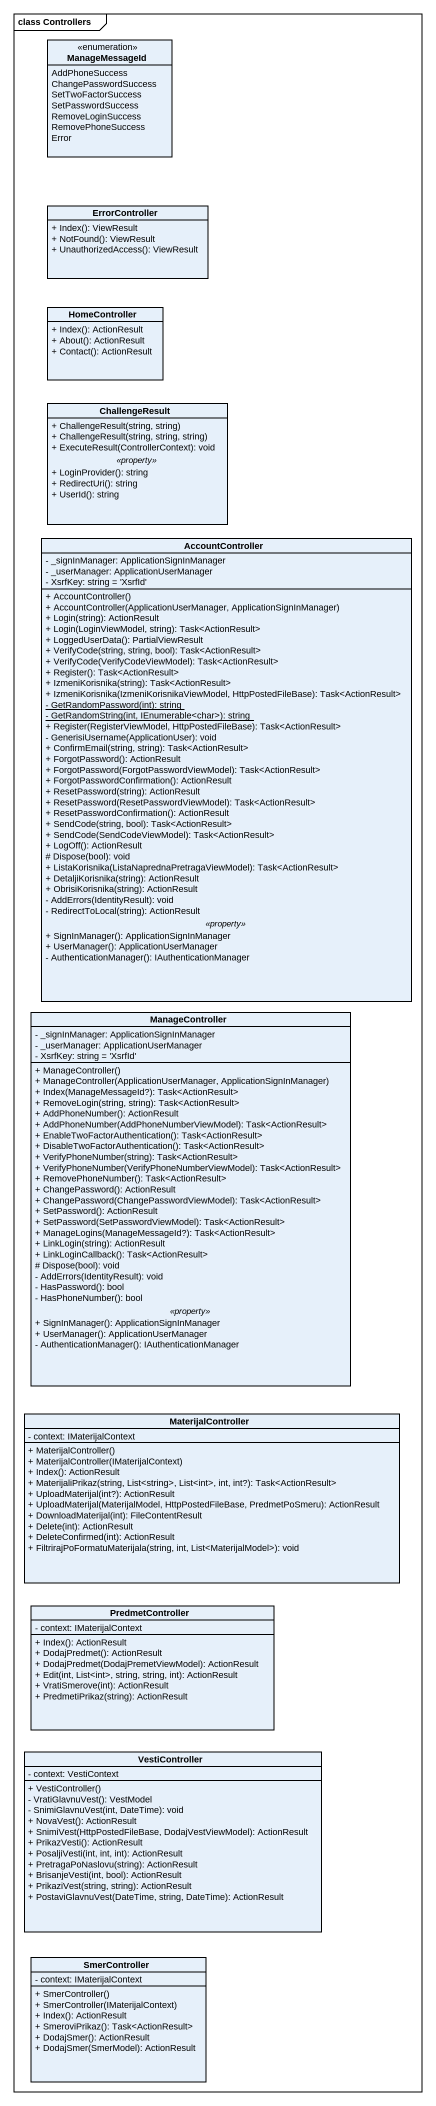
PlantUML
@startuml
mainframe class Controllers
hide circle
hide empty members
skinparam classAttributeIconSize 0
enum ManageMessageId {
  AddPhoneSuccess
  ChangePasswordSuccess
  SetTwoFactorSuccess
  SetPasswordSuccess
  RemoveLoginSuccess
  RemovePhoneSuccess
  Error
}
class ErrorController {
  + Index(): ViewResult
  + NotFound(): ViewResult
  + UnauthorizedAccess(): ViewResult
}
class HomeController {
  + Index(): ActionResult
  + About(): ActionResult
  + Contact(): ActionResult
}
class ChallengeResult {
  + ChallengeResult(string, string)
  + ChallengeResult(string, string, string)
  + ExecuteResult(ControllerContext): void
  .. <<property>> ..
  + LoginProvider(): string
  + RedirectUri(): string
  + UserId(): string
}
class AccountController {
  - _signInManager: ApplicationSignInManager
  - _userManager: ApplicationUserManager
  - XsrfKey: string = 'XsrfId'
  --
  + AccountController()
  + AccountController(ApplicationUserManager, ApplicationSignInManager)
  + Login(string): ActionResult
  + Login(LoginViewModel, string): Task<ActionResult>
  + LoggedUserData(): PartialViewResult
  + VerifyCode(string, string, bool): Task<ActionResult>
  + VerifyCode(VerifyCodeViewModel): Task<ActionResult>
  + Register(): Task<ActionResult>
  + IzmeniKorisnika(string): Task<ActionResult>
  + IzmeniKorisnika(IzmeniKorisnikaViewModel, HttpPostedFileBase): Task<ActionResult>
  {static} - GetRandomPassword(int): string
  {static} - GetRandomString(int, IEnumerable<char>): string
  + Register(RegisterViewModel, HttpPostedFileBase): Task<ActionResult>
  - GenerisiUsername(ApplicationUser): void
  + ConfirmEmail(string, string): Task<ActionResult>
  + ForgotPassword(): ActionResult
  + ForgotPassword(ForgotPasswordViewModel): Task<ActionResult>
  + ForgotPasswordConfirmation(): ActionResult
  + ResetPassword(string): ActionResult
  + ResetPassword(ResetPasswordViewModel): Task<ActionResult>
  + ResetPasswordConfirmation(): ActionResult
  + SendCode(string, bool): Task<ActionResult>
  + SendCode(SendCodeViewModel): Task<ActionResult>
  + LogOff(): ActionResult
  # Dispose(bool): void
  + ListaKorisnika(ListaNaprednaPretragaViewModel): Task<ActionResult>
  + DetaljiKorisnika(string): ActionResult
  + ObrisiKorisnika(string): ActionResult
  - AddErrors(IdentityResult): void
  - RedirectToLocal(string): ActionResult
  .. <<property>> ..
  + SignInManager(): ApplicationSignInManager
  + UserManager(): ApplicationUserManager
  - AuthenticationManager(): IAuthenticationManager
}
class ManageController {
  - _signInManager: ApplicationSignInManager
  - _userManager: ApplicationUserManager
  - XsrfKey: string = 'XsrfId'
  --
  + ManageController()
  + ManageController(ApplicationUserManager, ApplicationSignInManager)
  + Index(ManageMessageId?): Task<ActionResult>
  + RemoveLogin(string, string): Task<ActionResult>
  + AddPhoneNumber(): ActionResult
  + AddPhoneNumber(AddPhoneNumberViewModel): Task<ActionResult>
  + EnableTwoFactorAuthentication(): Task<ActionResult>
  + DisableTwoFactorAuthentication(): Task<ActionResult>
  + VerifyPhoneNumber(string): Task<ActionResult>
  + VerifyPhoneNumber(VerifyPhoneNumberViewModel): Task<ActionResult>
  + RemovePhoneNumber(): Task<ActionResult>
  + ChangePassword(): ActionResult
  + ChangePassword(ChangePasswordViewModel): Task<ActionResult>
  + SetPassword(): ActionResult
  + SetPassword(SetPasswordViewModel): Task<ActionResult>
  + ManageLogins(ManageMessageId?): Task<ActionResult>
  + LinkLogin(string): ActionResult
  + LinkLoginCallback(): Task<ActionResult>
  # Dispose(bool): void
  - AddErrors(IdentityResult): void
  - HasPassword(): bool
  - HasPhoneNumber(): bool
  .. <<property>> ..
  + SignInManager(): ApplicationSignInManager
  + UserManager(): ApplicationUserManager
  - AuthenticationManager(): IAuthenticationManager
}
class MaterijalController {
  - context: IMaterijalContext
  + MaterijalController()
  + MaterijalController(IMaterijalContext)
  + Index(): ActionResult
  + MaterijaliPrikaz(string, List<string>, List<int>, int, int?): Task<ActionResult>
  + UploadMaterijal(int?): ActionResult
  + UploadMaterijal(MaterijalModel, HttpPostedFileBase, PredmetPoSmeru): ActionResult
  + DownloadMaterijal(int): FileContentResult
  + Delete(int): ActionResult
  + DeleteConfirmed(int): ActionResult
  + FiltrirajPoFormatuMaterijala(string, int, List<MaterijalModel>): void
}
class PredmetController {
  - context: IMaterijalContext
  + Index(): ActionResult
  + DodajPredmet(): ActionResult
  + DodajPredmet(DodajPremetViewModel): ActionResult
  + Edit(int, List<int>, string, string, int): ActionResult
  + VratiSmerove(int): ActionResult
  + PredmetiPrikaz(string): ActionResult
}
class VestiController {
  - context: VestiContext
  + VestiController()
  - VratiGlavnuVest(): VestModel
  - SnimiGlavnuVest(int, DateTime): void
  + NovaVest(): ActionResult
  + SnimiVest(HttpPostedFileBase, DodajVestViewModel): ActionResult
  + PrikazVesti(): ActionResult
  + PosaljiVesti(int, int, int): ActionResult
  + PretragaPoNaslovu(string): ActionResult
  + BrisanjeVesti(int, bool): ActionResult
  + PrikaziVest(string, string): ActionResult
  + PostaviGlavnuVest(DateTime, string, DateTime): ActionResult
}
class SmerController {
  - context: IMaterijalContext
  + SmerController()
  + SmerController(IMaterijalContext)
  + Index(): ActionResult
  + SmeroviPrikaz(): Task<ActionResult>
  + DodajSmer(): ActionResult
  + DodajSmer(SmerModel): ActionResult
}
@enduml
